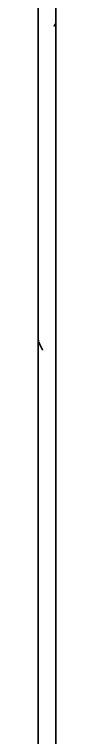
# Model space of a CAD drawing. Header units: inches. Extents: x 90 to 4162, y -443 to 3471.
# Drawn here: x 1156.3 to 1159.3, y 1852 to 1976.7 of the extents above; entities that cross this region are included whole.
import ezdxf

# ---------------------------------------------------------------- set-up
doc = ezdxf.new("R2010")
doc.units = ezdxf.units.IN
doc.layers.add('1', color=7, linetype='Continuous', true_color=0xffffff)

msp = doc.modelspace()

# ---------------------------------------------------------------- linework, layer by layer
at = {"layer": '1', "color": 7, "linetype": 'Continuous', "lineweight": 35}
for p, q in [((1159.29, 1299.46), (1159.29, 2270.96)), ((1156.29, 1929.59), (1156.29, 2167.1)), ((1156.29, 1922.27), (1156.29, 1929.59)), ((1156.29, 1842.05), (1156.29, 1925.86))]:
    msp.add_line(p, q, dxfattribs=at)
for points, degree in [([(1159.28, 1975.17), (1159.15, 1974.95), (1159.02, 1974.73)], 2), ([(1156.39, 1920.16), (1157.03, 1918.84)], 1)]:
    msp.add_open_spline(points, degree=degree, dxfattribs=at)
for points, knots in [([(1156.29, 1920.59), (1156.29, 1920.59), (1156.29, 1920.6), (1156.29, 1920.61), (1156.29, 1920.61), (1156.29, 1920.63), (1156.29, 1920.63), (1156.29, 1920.64), (1156.29, 1920.65), (1156.29, 1920.67), (1156.29, 1920.69), (1156.29, 1920.73), (1156.29, 1920.75), (1156.29, 1920.79), (1156.29, 1920.82), (1156.29, 1920.9), (1156.29, 1920.96), (1156.29, 1921.07), (1156.29, 1921.11), (1156.29, 1921.17), (1156.29, 1921.19), (1156.29, 1921.23), (1156.29, 1921.25), (1156.29, 1921.36), (1156.29, 1921.46), (1156.29, 1921.61), (1156.29, 1921.66), (1156.29, 1921.77), (1156.29, 1921.83), (1156.29, 1921.95), (1156.29, 1922.01), (1156.29, 1922.13), (1156.29, 1922.2), (1156.29, 1922.27)], [0, 0, 0, 0, 0.0625, 0.0625, 0.125, 0.125, 0.15625, 0.15625, 0.1875, 0.1875, 0.25, 0.25, 0.3125, 0.3125, 0.375, 0.375, 0.5, 0.5, 0.5625, 0.5625, 0.59375, 0.59375, 0.625, 0.625, 0.75, 0.75, 0.8125, 0.8125, 0.875, 0.875, 0.9375, 0.9375, 1, 1, 1, 1]), ([(1156.29, 1920.59), (1156.29, 1920.52), (1156.29, 1920.44), (1156.33, 1920.3), (1156.35, 1920.22), (1156.39, 1920.16)], [0, 0, 0, 0, 0.5, 0.5, 1, 1, 1, 1])]:
    msp.add_open_spline(points, degree=3, knots=knots, dxfattribs=at)

doc.saveas('drawing.dxf')
